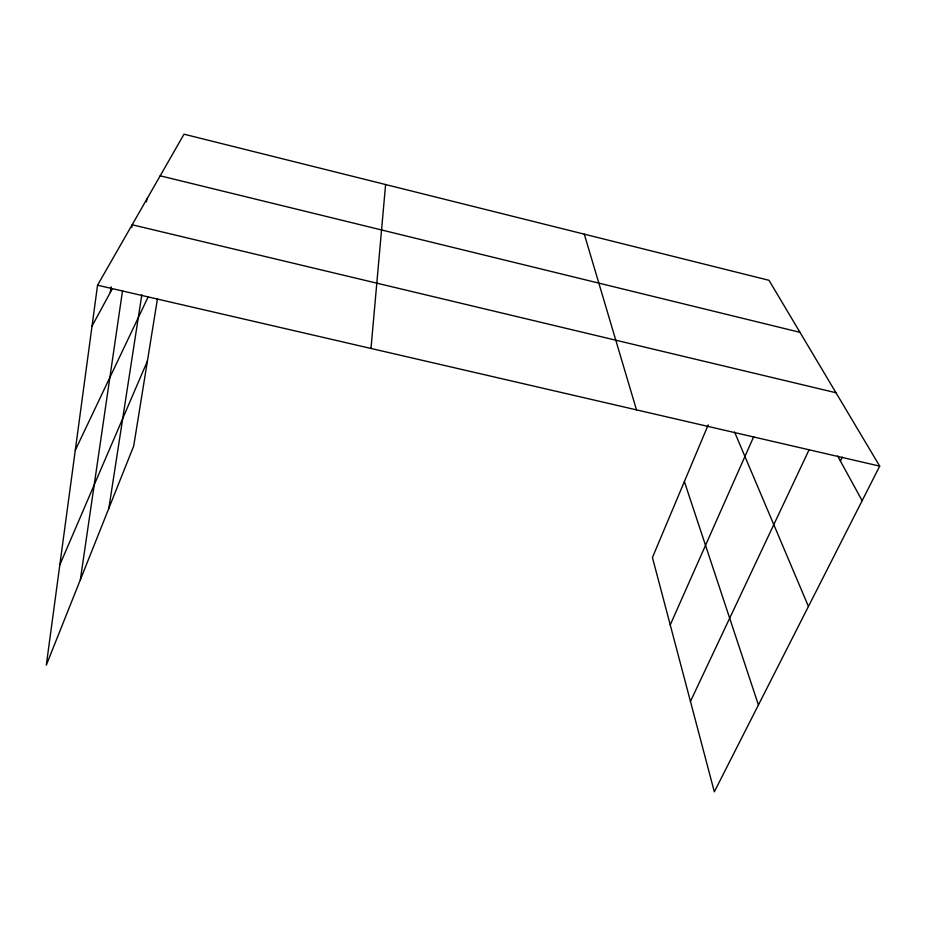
<?xml version="1.0" encoding="UTF-8"?>
<svg xmlns="http://www.w3.org/2000/svg" width="926" height="926" viewBox="0 0 926 926"><rect width="100%" height="100%" fill="white"/><g stroke="black" fill="none" stroke-linecap="round" stroke-linejoin="round"><path stroke-width="1.39" d="M370.99 348.454L385.598 184.54M708.205 424.872L652.436 557.51L714.328 791.811L879.7 466.125L768.985 280.3L184.019 134.189L97.543 285.208L46.3 665.169L133.703 446.019L157.455 298.82M110.287 292.477L111.074 286.886M80.365 579.745L122.521 290.764M131.735 227.564L132.152 224.775L835.981 392.751M146.447 201.845L146.864 199.067M108.851 508.328L141.817 294.804M59.831 564.86L147.419 361.047M670.239 624.9L753.718 436.644M690.449 701.399L809.15 449.654M75.295 450.21L147.998 297.234M840.403 461.009L842.278 457.143M92.033 326.056L112.335 288.704M97.543 285.208L879.7 466.125M160.186 175.801L799.983 332.33M837.683 456.055L862.141 500.7M734.584 432.037L808.444 606.461M684.372 481.532L758.429 704.964M584.294 234.162L636.475 409.859"/></g></svg>
